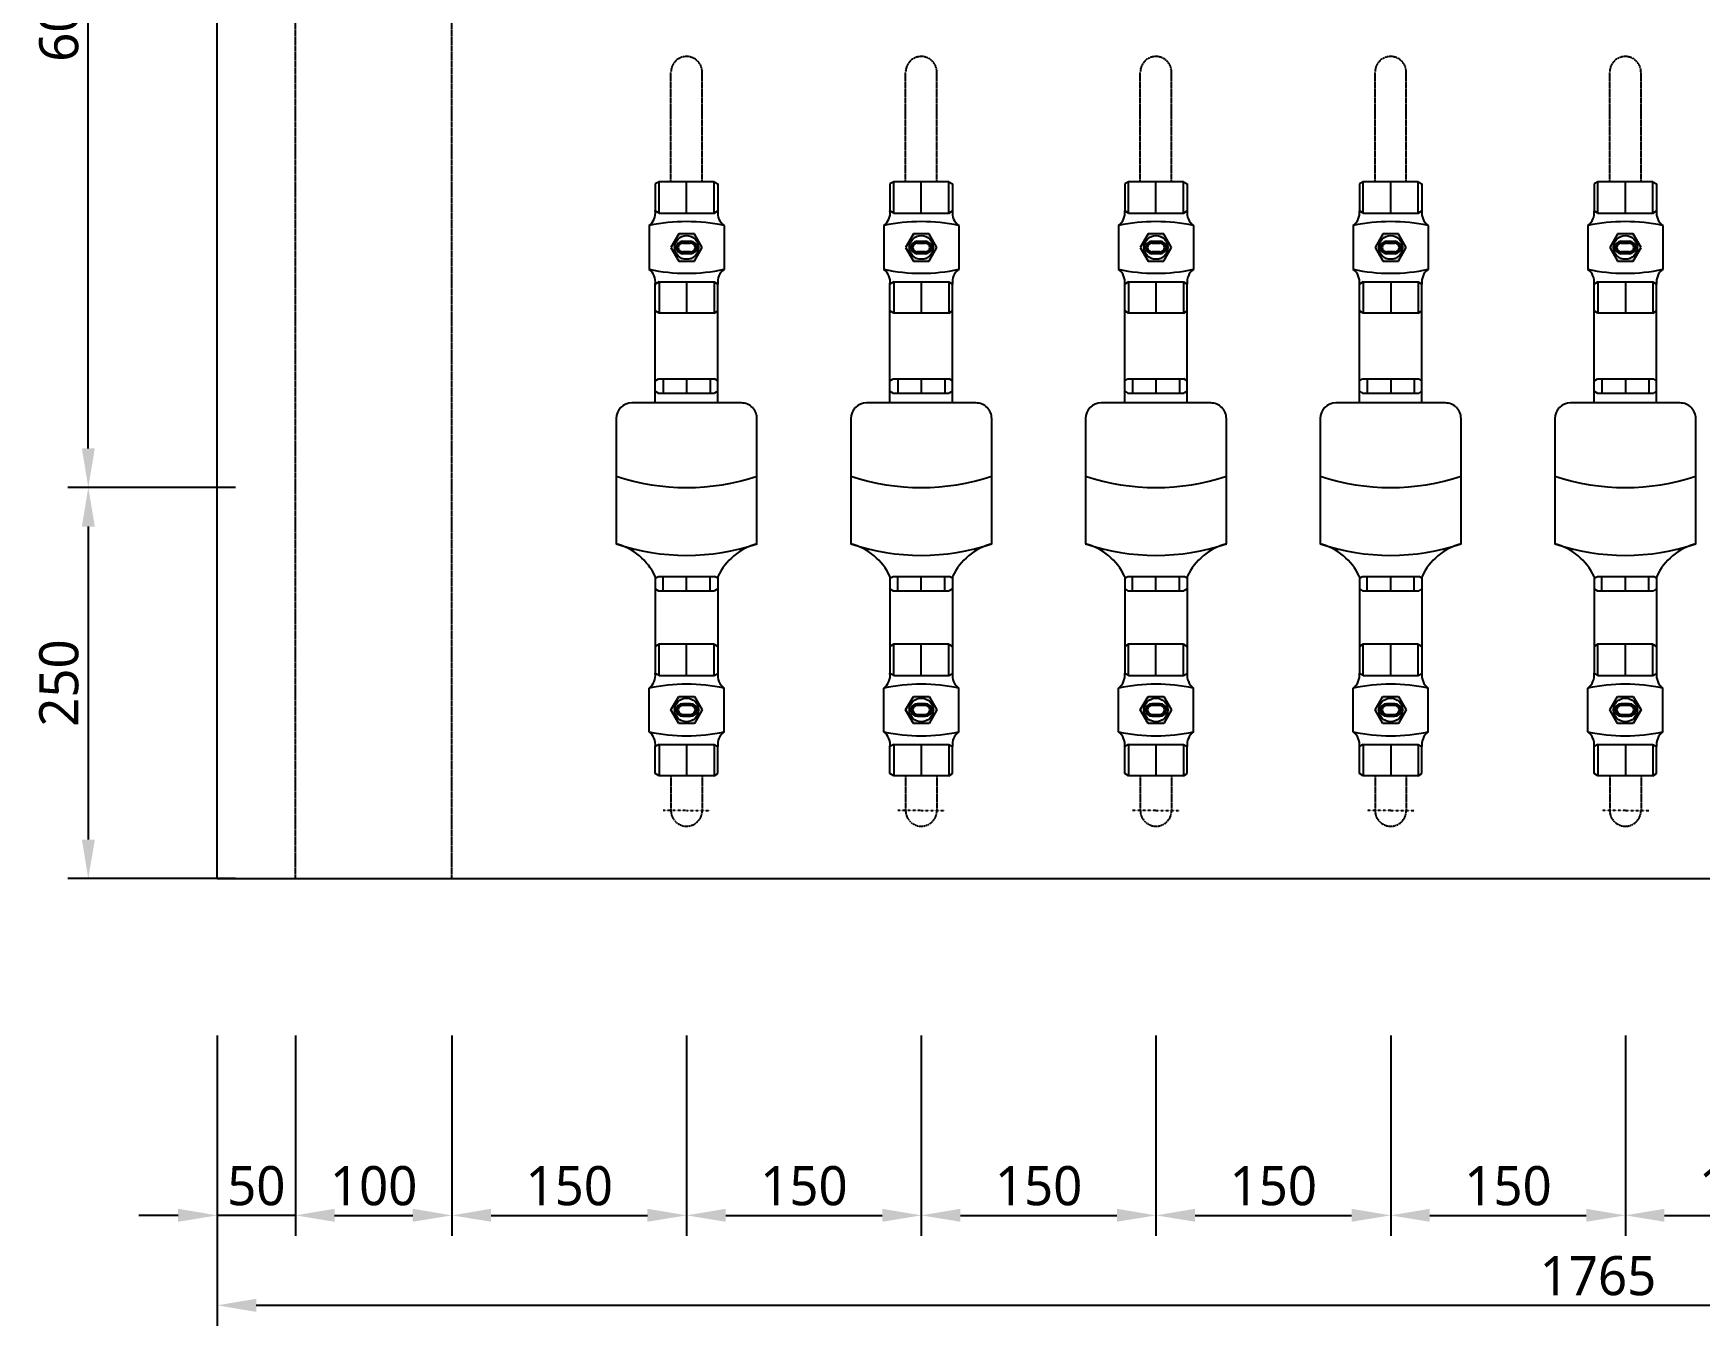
# Model space of a CAD drawing. Header units: millimetres. Extents: x -9013 to 516, y -36629 to 6082.
# Drawn here: x -2280 to -1215, y -24686 to -23860 of the extents above; entities that cross this region are included whole.
import ezdxf

# ---------------------------------------------------------------- set-up
doc = ezdxf.new("R2010")
doc.units = ezdxf.units.MM
doc.header["$LTSCALE"] = 0.05
for name, pattern in [('CENTER', [50.8, 31.75, -6.35, 6.35, -6.35]), ('CENTER2', [28.575, 19.05, -3.175, 3.175, -3.175]), ('DASHDOT', [0.618421, 0.309211, -0.154605, 0, -0.154605])]:
    doc.linetypes.add(name, pattern=pattern)
doc.layers.get('0').update_dxf_attribs({"lineweight": 18})
doc.layers.get('Defpoints').update_dxf_attribs({"color": 140, "lineweight": 18})
for name, color, linetype in [('1CO', 4, 'Continuous'), ('2CONC', 4, 'Continuous'), ('HVAL___2CO', 7, 'Continuous'), ('HWAT__3CO', 1, 'Continuous'), ('HWAT___1DD', 4, 'DASHDOT'), ('HWAT___5CS', 3, 'CENTER2')]:
    doc.layers.add(name, color=color, linetype=linetype)
doc.layers.add('G-Anno-Std-Cntr', color=1, linetype='CENTER2', lineweight=18)
doc.styles.add('trebuchet_MS', font='trebuc.ttf')
doc.dimstyles.new('MGP', dxfattribs={"dimtxt": 2.5, "dimasz": 2.5, "dimexe": 1.25, "dimexo": 0.625, "dimtad": 1, "dimdec": 0, "dimtxsty": 'trebuchet_MS', "dimcen": 2.5, "dimclrt": 7, "dimadec": 0, "dimazin": 0, "dimtfac": 1, "dimtdec": 0, "dimtmove": 0, "dimatfit": 3, "dimfxl": 1.148294, "dimfxlon": 1, "dimarcsym": 2})

# ---------------------------------------------------------------- blocks, each defined once
blk = doc.blocks.new('*D938')
at = {"color": 0, "lineweight": -2, "transparency": 16777216}
for p, q in [((-2162.2, -24501), (-2162.2, -24628.9)), ((-2112.2, -24501), (-2112.2, -24628.9)), ((-2187.2, -24615.9), (-2212.2, -24615.9)), ((-2112.2, -24615.9), (-2162.2, -24615.9)), ((-2087.2, -24615.9), (-2062.2, -24615.9))]:
    blk.add_line(p, q, dxfattribs=at)
at = {"color": 0, "transparency": 16777216}
for points in [[(-2187.2, -24611.7), (-2187.2, -24620), (-2162.2, -24615.9)], [(-2087.2, -24611.7), (-2087.2, -24620), (-2112.2, -24615.9)]]:
    blk.add_solid(points, dxfattribs=at)
at = {"layer": 'Defpoints', "color": 0, "transparency": 16777216}
for p in [(-2162.2, -24371.7), (-2112.2, -24400.7), (-2162.2, -24615.9)]:
    blk.add_point(p, dxfattribs=at)
at = {"color": 7, "transparency": 16777216, "insert": (-2137.2, -24597.1), "char_height": 25, "attachment_point": 5, "style": 'trebuchet_MS'}
blk.add_mtext('50', dxfattribs=at)
blk = doc.blocks.new('*D939')
at = {"color": 0, "lineweight": -2, "transparency": 16777216}
for p, q in [((-2112.2, -24501), (-2112.2, -24628.9)), ((-2012.2, -24501), (-2012.2, -24628.9)), ((-2087.2, -24615.9), (-2037.2, -24615.9))]:
    blk.add_line(p, q, dxfattribs=at)
at = {"color": 0, "transparency": 16777216}
for points in [[(-2087.2, -24611.7), (-2087.2, -24620), (-2112.2, -24615.9)], [(-2037.2, -24611.7), (-2037.2, -24620), (-2012.2, -24615.9)]]:
    blk.add_solid(points, dxfattribs=at)
at = {"layer": 'Defpoints', "color": 0, "transparency": 16777216}
for p in [(-2112.2, -24400.7), (-2012.2, -24400.7), (-2012.2, -24615.9)]:
    blk.add_point(p, dxfattribs=at)
at = {"color": 7, "transparency": 16777216, "insert": (-2062.2, -24597.1), "char_height": 25, "attachment_point": 5, "style": 'trebuchet_MS'}
blk.add_mtext('100', dxfattribs=at)
blk = doc.blocks.new('*D940')
at = {"color": 0, "lineweight": -2, "transparency": 16777216}
for p, q in [((-2162.2, -24558.6), (-2162.2, -24686.4)), ((-397.2, -24558.6), (-397.2, -24686.4)), ((-2137.2, -24673.4), (-422.2, -24673.4))]:
    blk.add_line(p, q, dxfattribs=at)
at = {"color": 0, "transparency": 16777216}
for points in [[(-2137.2, -24669.2), (-2137.2, -24677.6), (-2162.2, -24673.4)], [(-422.2, -24669.2), (-422.2, -24677.6), (-397.2, -24673.4)]]:
    blk.add_solid(points, dxfattribs=at)
at = {"layer": 'Defpoints', "color": 0, "transparency": 16777216}
for p in [(-397.2, -24341.4), (-2162.2, -24361.9), (-397.2, -24673.4)]:
    blk.add_point(p, dxfattribs=at)
at = {"color": 7, "transparency": 16777216, "insert": (-1279.7, -24654.6), "char_height": 25, "attachment_point": 5, "style": 'trebuchet_MS'}
blk.add_mtext('1765', dxfattribs=at)
blk = doc.blocks.new('h-meter')
at = {"layer": 'HVAL___2CO'}
for p, q in [((-25.4, 45), (-105.4, 45)), ((-15.4, -35), (-15.4, 35)), ((-134.2, 20), (-135.4, 17.9)), ((-135.4, 17.9), (-135.4, -17.9)), ((-135.4, 15), (-126.2, 15)), ((-126.2, 20), (-134.2, 20)), ((-127.4, 20), (-126.2, 17.9)), ((-126.2, 17.9), (-126.2, -17.9)), ((-15.4, 20), (-1.2, 20)), ((-7.9, 20), (-9.1, 17.9)), ((-9.1, 17.9), (-9.1, -17.9)), ((0, 15), (-9.1, 15)), ((-1.2, 20), (0, 17.9)), ((0, 17.9), (0, -17.9)), ((-135.4, 0), (-126.2, 0)), ((0, 0), (-9.1, 0)), ((-135.4, -15), (-126.2, -15)), ((-134.2, -20), (-135.4, -17.9)), ((-126.2, -20), (-134.2, -20)), ((-127.4, -20), (-126.2, -17.9)), ((-15.4, -20), (-1.2, -20)), ((0, -15), (-9.1, -15)), ((-7.9, -20), (-9.1, -17.9)), ((-1.2, -20), (0, -17.9)), ((-105.4, -45), (-25.4, -45))]:
    blk.add_line(p, q, dxfattribs=at)
for centre, radius, start, end in [((-142.6, 54.8), 38.4, 295.1026, 345.2121), ((28.2, 0), 141, 161.3868, 198.6132), ((71.5, 0), 141, 161.3868, 198.6132), ((-25.4, 35), 10, 0, 90), ((-142.6, -54.8), 38.4, 14.7879, 64.8974), ((-25.4, -35), 10, 270, 0)]:
    blk.add_arc(centre, radius, start, end, dxfattribs=at)
blk = doc.blocks.new('water meter v')
at = {"layer": 'HVAL___2CO'}
h = blk.add_hatch(color=256, dxfattribs=at)
h.paths.add_polyline_path([(-5839.1, 3714.4), (-5829.1, 3714.4), (-5824.1, 3705.7), (-5829.1, 3697), (-5839.1, 3697), (-5844.1, 3705.7)])
h.paths.add_polyline_path([(-5834.1, 3698.1, 1), (-5834.1, 3713.3, 1)], flags=16)
h.paths.add_polyline_path([(-5836.7, 3701.7), (-5831.5, 3701.7, 1), (-5831.5, 3709.7), (-5836.7, 3709.7, 1)], flags=0)
h.paths.add_polyline_path([(-5836.7, 3702.9), (-5831.5, 3702.9, 1), (-5831.5, 3708.5), (-5836.7, 3708.5, 1)], flags=0)
h = blk.add_hatch(color=256, dxfattribs=at)
h.paths.add_polyline_path([(-5836.7, 3701.7, -1), (-5836.7, 3709.7), (-5831.5, 3709.7, -1), (-5831.5, 3701.7)])
h.paths.add_polyline_path([(-5831.5, 3702.9, 1), (-5831.5, 3708.5), (-5836.7, 3708.5, 1), (-5836.7, 3702.9)], flags=16)
h = blk.add_hatch(color=256, dxfattribs=at)
h.paths.add_polyline_path([(-5839.1, 3401.4), (-5829.1, 3401.4), (-5824.1, 3410.1), (-5829.1, 3418.8), (-5839.1, 3418.8), (-5844.1, 3410.1)])
h.paths.add_polyline_path([(-5834.1, 3417.7, -1), (-5834.1, 3402.5, -1)], flags=16)
h.paths.add_polyline_path([(-5836.7, 3414.1), (-5831.5, 3414.1, -1), (-5831.5, 3406.1), (-5836.7, 3406.1, -1)], flags=0)
h.paths.add_polyline_path([(-5836.7, 3412.9), (-5831.5, 3412.9, -1), (-5831.5, 3407.3), (-5836.7, 3407.3, -1)], flags=0)
h = blk.add_hatch(color=256, dxfattribs=at)
h.paths.add_polyline_path([(-5836.7, 3414.1, 1), (-5836.7, 3406.1), (-5831.5, 3406.1, 1), (-5831.5, 3414.1)])
h.paths.add_polyline_path([(-5831.5, 3412.9, -1), (-5831.5, 3407.3), (-5836.7, 3407.3, -1), (-5836.7, 3412.9)], flags=16)
for p, q in [((-5851.7, 3747.7), (-5854.1, 3746.3)), ((-5854.1, 3746.3), (-5854.1, 3729.1)), ((-5816.5, 3747.7), (-5851.7, 3747.7)), ((-5851.7, 3727.7), (-5851.7, 3747.7)), ((-5834.1, 3727.7), (-5834.1, 3747.7)), ((-5816.5, 3747.7), (-5814.1, 3746.3)), ((-5816.5, 3727.7), (-5816.5, 3747.7)), ((-5814.1, 3746.3), (-5814.1, 3729.1)), ((-5851.7, 3727.7), (-5854.1, 3729.1)), ((-5851.7, 3727.7), (-5816.5, 3727.7)), ((-5816.5, 3727.7), (-5814.1, 3729.1)), ((-5858.1, 3719.7), (-5858.1, 3691.7)), ((-5810.1, 3719.7), (-5810.1, 3691.7)), ((-5839.1, 3714.4), (-5844.1, 3705.7)), ((-5829.1, 3714.4), (-5839.1, 3714.4)), ((-5836.7, 3709.7), (-5831.5, 3709.7)), ((-5836.7, 3708.5), (-5831.5, 3708.5)), ((-5824.1, 3705.7), (-5829.1, 3714.4)), ((-5844.1, 3705.7), (-5839.1, 3697)), ((-5839.1, 3697), (-5829.1, 3697)), ((-5831.5, 3702.9), (-5836.7, 3702.9)), ((-5831.5, 3701.7), (-5836.7, 3701.7)), ((-5829.1, 3697), (-5824.1, 3705.7)), ((-5851.7, 3683.7), (-5854.1, 3682.3)), ((-5854.1, 3665.1), (-5854.1, 3682.3)), ((-5851.7, 3683.7), (-5851.7, 3663.7)), ((-5851.7, 3683.7), (-5816.5, 3683.7)), ((-5834.1, 3683.7), (-5834.1, 3663.7)), ((-5816.5, 3683.7), (-5816.5, 3663.7)), ((-5816.5, 3683.7), (-5814.1, 3682.3)), ((-5814.1, 3665.1), (-5814.1, 3682.3)), ((-5851.7, 3663.7), (-5854.1, 3665.1)), ((-5816.5, 3663.7), (-5851.7, 3663.7)), ((-5816.5, 3663.7), (-5814.1, 3665.1)), ((-5851.7, 3452.1), (-5854.1, 3450.7)), ((-5854.1, 3450.7), (-5854.1, 3433.5)), ((-5816.5, 3452.1), (-5851.7, 3452.1)), ((-5851.7, 3432.1), (-5851.7, 3452.1)), ((-5834.1, 3432.1), (-5834.1, 3452.1)), ((-5816.5, 3452.1), (-5814.1, 3450.7)), ((-5816.5, 3432.1), (-5816.5, 3452.1)), ((-5814.1, 3450.7), (-5814.1, 3433.5)), ((-5851.7, 3432.1), (-5854.1, 3433.5)), ((-5851.7, 3432.1), (-5816.5, 3432.1)), ((-5816.5, 3432.1), (-5814.1, 3433.5)), ((-5858.1, 3396.1), (-5858.1, 3424.1)), ((-5844.1, 3410.1), (-5839.1, 3418.8)), ((-5839.1, 3418.8), (-5829.1, 3418.8)), ((-5829.1, 3418.8), (-5824.1, 3410.1)), ((-5810.1, 3396.1), (-5810.1, 3424.1)), ((-5839.1, 3401.4), (-5844.1, 3410.1)), ((-5831.5, 3414.1), (-5836.7, 3414.1)), ((-5831.5, 3412.9), (-5836.7, 3412.9)), ((-5824.1, 3410.1), (-5829.1, 3401.4)), ((-5829.1, 3401.4), (-5839.1, 3401.4)), ((-5836.7, 3407.3), (-5831.5, 3407.3)), ((-5836.7, 3406.1), (-5831.5, 3406.1)), ((-5851.7, 3388.1), (-5854.1, 3386.7)), ((-5851.7, 3388.1), (-5851.7, 3368.1)), ((-5851.7, 3388.1), (-5816.5, 3388.1)), ((-5834.1, 3388.1), (-5834.1, 3368.1)), ((-5816.5, 3388.1), (-5814.1, 3386.7)), ((-5816.5, 3388.1), (-5816.5, 3368.1)), ((-5854.1, 3369.5), (-5854.1, 3386.7)), ((-5814.1, 3369.5), (-5814.1, 3386.7)), ((-5851.7, 3368.1), (-5854.1, 3369.5)), ((-5816.5, 3368.1), (-5851.7, 3368.1)), ((-5816.5, 3368.1), (-5814.1, 3369.5))]:
    blk.add_line(p, q, dxfattribs=at)
for centre in [(-5834.1, 3705.7), (-5834.1, 3410.1)]:
    blk.add_circle(centre, 7.6, dxfattribs=at)
for centre, radius, start, end in [((-5863.8, 3727.7), 9.8, 305.5591, 8.2752), ((-5804.4, 3727.7), 9.8, 171.7248, 234.4409), ((-5834.1, 3606.5), 115.7, 78.0304, 101.9696), ((-5836.7, 3705.7), 4, 90, 270), ((-5836.7, 3705.7), 4, 90, 270), ((-5836.7, 3705.7), 2.8, 90, 270), ((-5831.5, 3705.7), 4, 270, 90), ((-5831.5, 3705.7), 2.8, 270, 90), ((-5863.8, 3683.7), 9.8, 351.7248, 54.4409), ((-5834.1, 3804.9), 115.7, 258.0304, 281.9696), ((-5804.4, 3683.7), 9.8, 125.5591, 188.2752), ((-5863.8, 3432.1), 9.8, 305.5591, 8.2752), ((-5804.4, 3432.1), 9.8, 171.7248, 234.4409), ((-5834.1, 3310.9), 115.7, 78.0304, 101.9696), ((-5836.7, 3410.1), 4, 90, 270), ((-5836.7, 3410.1), 4, 90, 270), ((-5836.7, 3410.1), 2.8, 90, 270), ((-5831.5, 3410.1), 4, 270, 90), ((-5831.5, 3410.1), 2.8, 270, 90), ((-5863.8, 3388.1), 9.8, 351.7248, 54.4409), ((-5834.1, 3509.3), 115.7, 258.0304, 281.9696), ((-5804.4, 3388.1), 9.8, 125.5591, 188.2752)]:
    blk.add_arc(centre, radius, start, end, dxfattribs=at)
at = {"layer": 'HWAT__3CO'}
for p, q in [((-5854.1, 3620.5), (-5854.1, 3665.1)), ((-5814.1, 3620.5), (-5814.1, 3665.1)), ((-5854.1, 3487.5), (-5854.1, 3450.7)), ((-5814.1, 3487.5), (-5814.1, 3450.7))]:
    blk.add_line(p, q, dxfattribs=at)
at = {"layer": 'HWAT___1DD'}
for q in [(-5849.1, 3345.8), (-5819.1, 3345.8)]:
    blk.add_line((-5834.1, 3345.8), q, dxfattribs=at)
at = {"layer": 'HWAT___5CS'}
for p, q in [((-5844.1, 3747.7), (-5844.1, 3817.7)), ((-5824.1, 3747.7), (-5824.1, 3817.7)), ((-5844.1, 3368.1), (-5844.1, 3345.8)), ((-5824.1, 3368.1), (-5824.1, 3345.8))]:
    blk.add_line(p, q, dxfattribs=at)
for centre, start, end in [((-5834.1, 3817.7), 0, 180), ((-5834.1, 3345.8), 180, 0)]:
    blk.add_arc(centre, 10, start, end, dxfattribs=at)
at = {"rotation": 89.99999999999999}
blk.add_blockref('h-meter', (-5834.1, 3621.7), dxfattribs=at)
blk = doc.blocks.new('*D965')
at = {"color": 0, "lineweight": -2, "transparency": 16777216}
for p, q in [((-2012.2, -24501), (-2012.2, -24628.9)), ((-1862.2, -24501), (-1862.2, -24628.9)), ((-1987.2, -24615.9), (-1887.2, -24615.9))]:
    blk.add_line(p, q, dxfattribs=at)
at = {"color": 0, "transparency": 16777216}
for points in [[(-1987.2, -24611.7), (-1987.2, -24620), (-2012.2, -24615.9)], [(-1887.2, -24611.7), (-1887.2, -24620), (-1862.2, -24615.9)]]:
    blk.add_solid(points, dxfattribs=at)
at = {"layer": 'Defpoints', "color": 0, "transparency": 16777216}
for p in [(-1862.2, -24367.2), (-2012.2, -24400.7), (-1862.2, -24615.9)]:
    blk.add_point(p, dxfattribs=at)
at = {"color": 7, "transparency": 16777216, "insert": (-1937.2, -24597.1), "char_height": 25, "attachment_point": 5, "style": 'trebuchet_MS'}
blk.add_mtext('150', dxfattribs=at)
blk = doc.blocks.new('*D966')
at = {"color": 0, "lineweight": -2, "transparency": 16777216}
for p, q in [((-1862.2, -24501), (-1862.2, -24628.9)), ((-1712.2, -24501), (-1712.2, -24628.9)), ((-1837.2, -24615.9), (-1737.2, -24615.9))]:
    blk.add_line(p, q, dxfattribs=at)
at = {"color": 0, "transparency": 16777216}
for points in [[(-1837.2, -24611.7), (-1837.2, -24620), (-1862.2, -24615.9)], [(-1737.2, -24611.7), (-1737.2, -24620), (-1712.2, -24615.9)]]:
    blk.add_solid(points, dxfattribs=at)
at = {"layer": 'Defpoints', "color": 0, "transparency": 16777216}
for p in [(-1862.2, -24367.2), (-1712.2, -24367.2), (-1712.2, -24615.9)]:
    blk.add_point(p, dxfattribs=at)
at = {"color": 7, "transparency": 16777216, "insert": (-1787.2, -24597.1), "char_height": 25, "attachment_point": 5, "style": 'trebuchet_MS'}
blk.add_mtext('150', dxfattribs=at)
blk = doc.blocks.new('*D967')
at = {"color": 0, "lineweight": -2, "transparency": 16777216}
for p, q in [((-1712.2, -24501), (-1712.2, -24628.9)), ((-1562.2, -24501), (-1562.2, -24628.9)), ((-1687.2, -24615.9), (-1587.2, -24615.9))]:
    blk.add_line(p, q, dxfattribs=at)
at = {"color": 0, "transparency": 16777216}
for points in [[(-1687.2, -24611.7), (-1687.2, -24620), (-1712.2, -24615.9)], [(-1587.2, -24611.7), (-1587.2, -24620), (-1562.2, -24615.9)]]:
    blk.add_solid(points, dxfattribs=at)
at = {"layer": 'Defpoints', "color": 0, "transparency": 16777216}
for p in [(-1712.2, -24367.2), (-1562.2, -24367.2), (-1562.2, -24615.9)]:
    blk.add_point(p, dxfattribs=at)
at = {"color": 7, "transparency": 16777216, "insert": (-1637.2, -24597.1), "char_height": 25, "attachment_point": 5, "style": 'trebuchet_MS'}
blk.add_mtext('150', dxfattribs=at)
blk = doc.blocks.new('*D970')
at = {"color": 0, "lineweight": -2, "transparency": 16777216}
for p, q in [((-2150.5, -24150.7), (-2257.6, -24150.7)), ((-2244.6, -24175.7), (-2244.6, -24375.7)), ((-2150.5, -24400.7), (-2257.6, -24400.7))]:
    blk.add_line(p, q, dxfattribs=at)
at = {"color": 0, "transparency": 16777216}
for points in [[(-2248.7, -24175.7), (-2240.4, -24175.7), (-2244.6, -24150.7)], [(-2248.7, -24375.7), (-2240.4, -24375.7), (-2244.6, -24400.7)]]:
    blk.add_solid(points, dxfattribs=at)
at = {"layer": 'Defpoints', "color": 0, "transparency": 16777216}
for p in [(-2144.5, -24150.7), (-2244.6, -24400.7), (-2144.5, -24400.7)]:
    blk.add_point(p, dxfattribs=at)
at = {"color": 7, "transparency": 16777216, "insert": (-2263.3, -24275.7), "char_height": 25, "attachment_point": 5, "rotation": 90, "style": 'trebuchet_MS'}
blk.add_mtext('250', dxfattribs=at)
blk = doc.blocks.new('*D973')
at = {"color": 0, "lineweight": -2, "transparency": 16777216}
for p, q in [((-1562.2, -24501), (-1562.2, -24628.9)), ((-1412.2, -24501), (-1412.2, -24628.9)), ((-1537.2, -24615.9), (-1437.2, -24615.9))]:
    blk.add_line(p, q, dxfattribs=at)
at = {"color": 0, "transparency": 16777216}
for points in [[(-1537.2, -24611.7), (-1537.2, -24620), (-1562.2, -24615.9)], [(-1437.2, -24611.7), (-1437.2, -24620), (-1412.2, -24615.9)]]:
    blk.add_solid(points, dxfattribs=at)
at = {"layer": 'Defpoints', "color": 0, "transparency": 16777216}
for p in [(-1562.2, -24357.2), (-1412.2, -24357.2), (-1412.2, -24615.9)]:
    blk.add_point(p, dxfattribs=at)
at = {"color": 7, "transparency": 16777216, "insert": (-1487.2, -24597.1), "char_height": 25, "attachment_point": 5, "style": 'trebuchet_MS'}
blk.add_mtext('150', dxfattribs=at)
blk = doc.blocks.new('*D974')
at = {"color": 0, "lineweight": -2, "transparency": 16777216}
for p, q in [((-1412.2, -24501), (-1412.2, -24628.9)), ((-1262.2, -24501), (-1262.2, -24628.9)), ((-1387.2, -24615.9), (-1287.2, -24615.9))]:
    blk.add_line(p, q, dxfattribs=at)
at = {"color": 0, "transparency": 16777216}
for points in [[(-1387.2, -24611.7), (-1387.2, -24620), (-1412.2, -24615.9)], [(-1287.2, -24611.7), (-1287.2, -24620), (-1262.2, -24615.9)]]:
    blk.add_solid(points, dxfattribs=at)
at = {"layer": 'Defpoints', "color": 0, "transparency": 16777216}
for p in [(-1412.2, -24357.2), (-1262.2, -24357.2), (-1262.2, -24615.9)]:
    blk.add_point(p, dxfattribs=at)
at = {"color": 7, "transparency": 16777216, "insert": (-1337.2, -24597.1), "char_height": 25, "attachment_point": 5, "style": 'trebuchet_MS'}
blk.add_mtext('150', dxfattribs=at)
blk = doc.blocks.new('*D975')
at = {"color": 0, "lineweight": -2, "transparency": 16777216}
for p, q in [((-1262.2, -24501), (-1262.2, -24628.9)), ((-1112.2, -24501), (-1112.2, -24628.9)), ((-1237.2, -24615.9), (-1137.2, -24615.9))]:
    blk.add_line(p, q, dxfattribs=at)
at = {"color": 0, "transparency": 16777216}
for points in [[(-1237.2, -24611.7), (-1237.2, -24620), (-1262.2, -24615.9)], [(-1137.2, -24611.7), (-1137.2, -24620), (-1112.2, -24615.9)]]:
    blk.add_solid(points, dxfattribs=at)
at = {"layer": 'Defpoints', "color": 0, "transparency": 16777216}
for p in [(-1262.2, -24357.2), (-1112.2, -24357.2), (-1112.2, -24615.9)]:
    blk.add_point(p, dxfattribs=at)
at = {"color": 7, "transparency": 16777216, "insert": (-1187.2, -24597.1), "char_height": 25, "attachment_point": 5, "style": 'trebuchet_MS'}
blk.add_mtext('150', dxfattribs=at)
blk = doc.blocks.new('*D982')
at = {"color": 0, "lineweight": -2, "transparency": 16777216}
for p, q in [((-2129.7, -23550.7), (-2257.6, -23550.7)), ((-2244.6, -24125.7), (-2244.6, -23575.7)), ((-2210.1, -24150.7), (-2257.6, -24150.7))]:
    blk.add_line(p, q, dxfattribs=at)
at = {"color": 0, "transparency": 16777216}
for points in [[(-2248.7, -23575.7), (-2240.4, -23575.7), (-2244.6, -23550.7)], [(-2248.7, -24125.7), (-2240.4, -24125.7), (-2244.6, -24150.7)]]:
    blk.add_solid(points, dxfattribs=at)
at = {"layer": 'Defpoints', "color": 0, "transparency": 16777216}
for p in [(-2244.6, -23550.7), (-1862.2, -23550.7), (-2204.1, -24150.7)]:
    blk.add_point(p, dxfattribs=at)
at = {"color": 7, "transparency": 16777216, "insert": (-2263.3, -23850.7), "char_height": 25, "attachment_point": 5, "rotation": 90, "style": 'trebuchet_MS'}
blk.add_mtext('600', dxfattribs=at)

msp = doc.modelspace()

# ---------------------------------------------------------------- linework, layer by layer
at = {"layer": '1CO'}
msp.add_line((-2162.2, -24400.7), (-2162.2, -22050.7), dxfattribs=at)
at = {"layer": '2CONC', "lineweight": -3}
msp.add_line((-2162.2, -24400.7), (-397.2, -24400.7), dxfattribs=at)
at = {"layer": 'HWAT___5CS'}
for p, q in [((-2112.2, -24400.7), (-2112.2, -22050.7)), ((-2012.2, -24400.7), (-2012.2, -22050.7))]:
    msp.add_line(p, q, dxfattribs=at)

# ---------------------------------------------------------------- block references
at = {"layer": 'G-Anno-Std-Cntr', "linetype": 'CENTER'}
for p in [(3971.9, -27703), (4121.9, -27703), (4271.9, -27703), (4421.9, -27703), (4571.9, -27703)]:
    msp.add_blockref('water meter v', p, dxfattribs=at)

# ---------------------------------------------------------------- dimensions: what is measured, and where the dimension line sits
for base, p1, p2, picture, middle in [((-2244.6, -23550.7), (-2204.1, -24150.7), (-1862.2, -23550.7), '*D982', (-2263.3, -23850.7)), ((-2244.6, -24400.7), (-2144.5, -24150.7), (-2144.5, -24400.7), '*D970', (-2263.3, -24275.7))]:
    dim = msp.add_linear_dim(base=base, p1=p1, p2=p2, angle=90, dimstyle='MGP', override={"dimscale": 100, "dimtxt": 0.25, "dimasz": 0.25, "dimexe": 0.13, "dimexo": 0.06, "dimgap": 0.06, "dimarcsym": 1})
    dim.commit()
    dim.dimension.update_dxf_attribs({"geometry": picture, "text_midpoint": middle})
for base, p1, p2, picture, middle in [((-397.2, -24673.4), (-2162.2, -24361.9), (-397.2, -24341.4), '*D940', (-1279.7, -24654.6)), ((-1862.2, -24615.9), (-2012.2, -24400.7), (-1862.2, -24367.2), '*D965', (-1937.2, -24597.1)), ((-1712.2, -24615.9), (-1862.2, -24367.2), (-1712.2, -24367.2), '*D966', (-1787.2, -24597.1)), ((-1562.2, -24615.9), (-1712.2, -24367.2), (-1562.2, -24367.2), '*D967', (-1637.2, -24597.1)), ((-1412.2, -24615.9), (-1562.2, -24357.2), (-1412.2, -24357.2), '*D973', (-1487.2, -24597.1)), ((-1262.2, -24615.9), (-1412.2, -24357.2), (-1262.2, -24357.2), '*D974', (-1337.2, -24597.1)), ((-1112.2, -24615.9), (-1262.2, -24357.2), (-1112.2, -24357.2), '*D975', (-1187.2, -24597.1)), ((-2162.2, -24615.9), (-2112.2, -24400.7), (-2162.2, -24371.7), '*D938', (-2137.2, -24597.1)), ((-2012.2, -24615.9), (-2112.2, -24400.7), (-2012.2, -24400.7), '*D939', (-2062.2, -24597.1))]:
    dim = msp.add_linear_dim(base=base, p1=p1, p2=p2, dimstyle='MGP', override={"dimscale": 100, "dimtxt": 0.25, "dimasz": 0.25, "dimexe": 0.13, "dimexo": 0.06, "dimgap": 0.06, "dimarcsym": 1})
    dim.commit()
    dim.dimension.update_dxf_attribs({"geometry": picture, "text_midpoint": middle})

doc.saveas('drawing.dxf')
